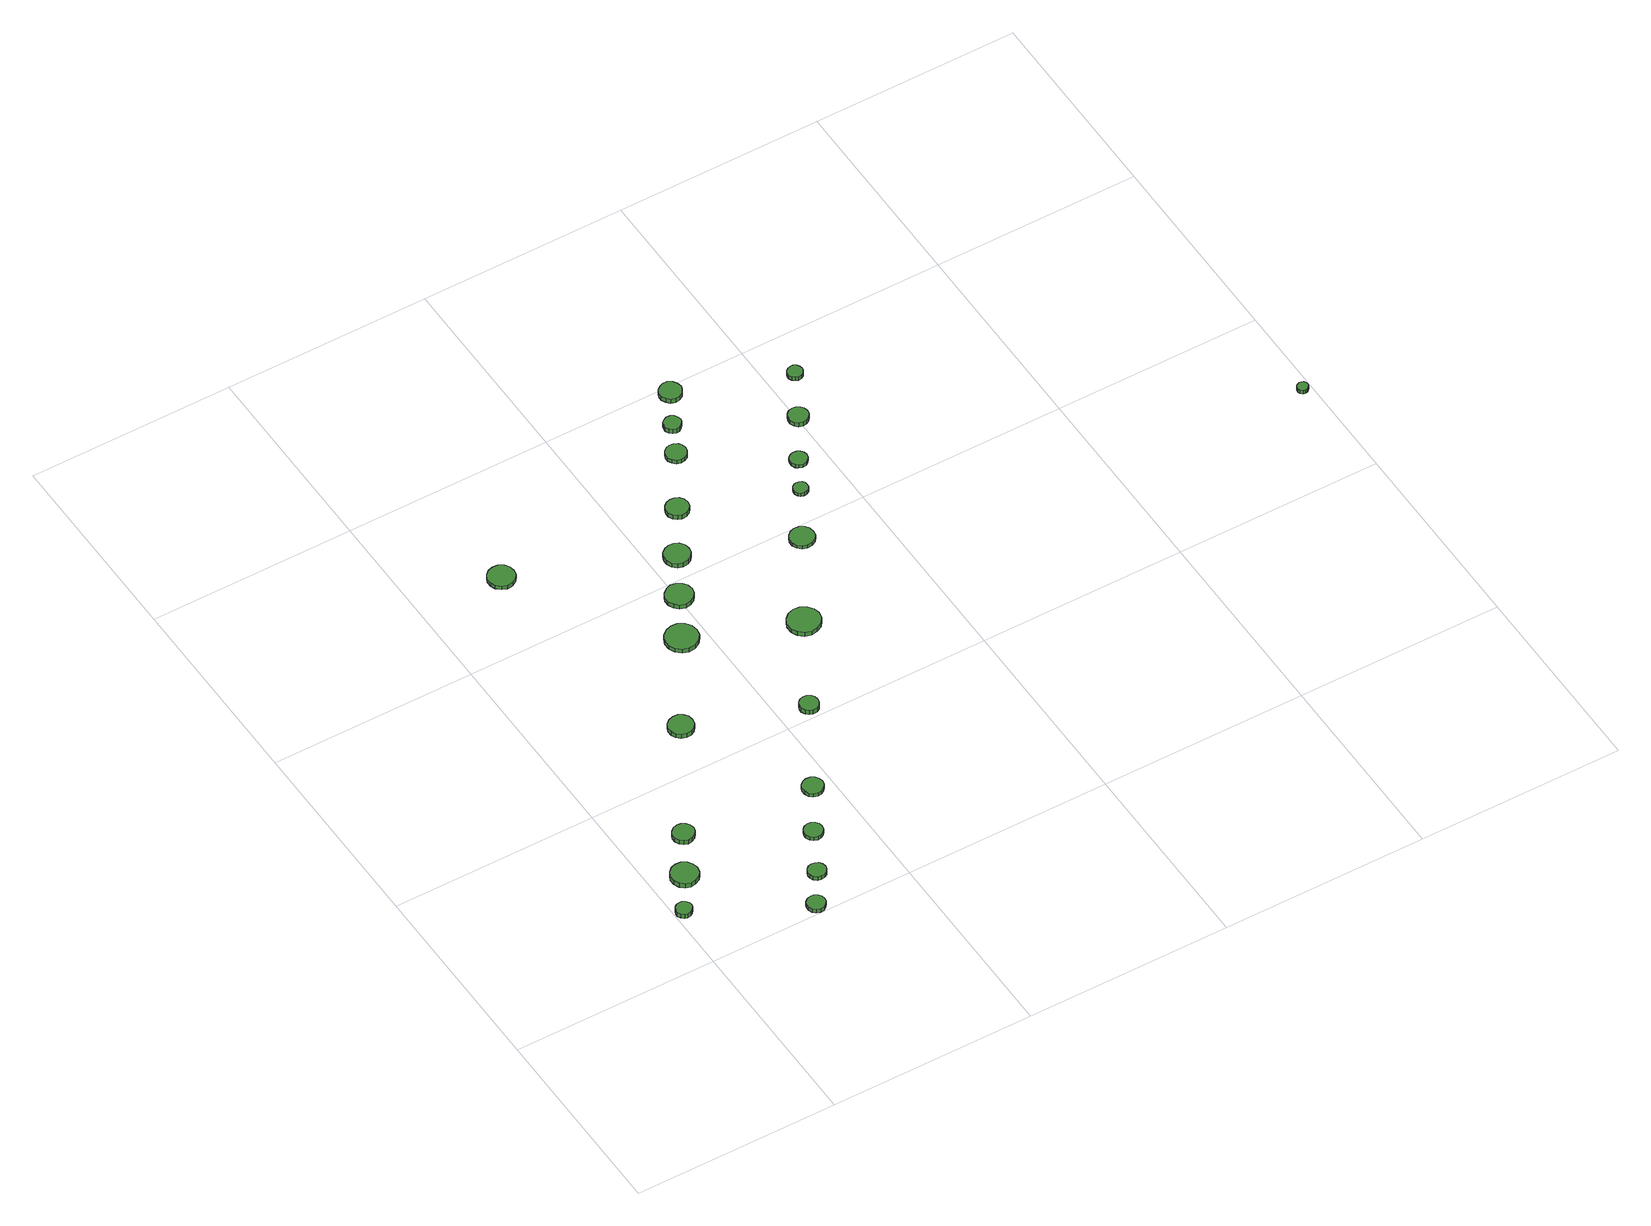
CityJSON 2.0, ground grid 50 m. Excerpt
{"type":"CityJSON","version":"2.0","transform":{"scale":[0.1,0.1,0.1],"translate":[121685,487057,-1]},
"CityObjects":{
"tree1":{"type":"SolitaryVegetationObject","attributes":{"function":"something"},"geometry":[{"type":"MultiSurface","lod":"1","boundaries":[[[0,1,2,3,4,5,6,7,8,9,10,11,12,13,14]],[[15,16,17,18,19,20,21,22,23,24,25,26,27,28,29]],[[0,29,28,1]],[[1,28,27,2]],[[2,27,26,3]],[[3,26,25,4]],[[4,25,24,5]],[[5,24,23,6]],[[6,23,22,7]],[[7,22,21,8]],[[8,21,20,9]],[[9,20,19,10]],[[10,19,18,11]],[[11,18,17,12]],[[12,17,16,13]],[[13,16,15,14]],[[14,15,29,0]]]}]},
"tree2":{"type":"SolitaryVegetationObject","attributes":{"function":"something"},"geometry":[{"type":"MultiSurface","lod":"1","boundaries":[[[30,31,32,33,34,35,36,37,38,39,40,41,42,43,44]],[[45,46,47,48,49,50,51,52,53,54,55,56,57,58,59]],[[30,59,58,31]],[[31,58,57,32]],[[32,57,56,33]],[[33,56,55,34]],[[34,55,54,35]],[[35,54,53,36]],[[36,53,52,37]],[[37,52,51,38]],[[38,51,50,39]],[[39,50,49,40]],[[40,49,48,41]],[[41,48,47,42]],[[42,47,46,43]],[[43,46,45,44]],[[44,45,59,30]]]}]},
"tree3":{"type":"SolitaryVegetationObject","attributes":{"function":"something"},"geometry":[{"type":"MultiSurface","lod":"1","boundaries":[[[60,61,62,63,64,65,66,67,68,69,70,71,72,73,74]],[[75,76,77,78,79,80,81,82,83,84,85,86,87,88,89]],[[60,89,88,61]],[[61,88,87,62]],[[62,87,86,63]],[[63,86,85,64]],[[64,85,84,65]],[[65,84,83,66]],[[66,83,82,67]],[[67,82,81,68]],[[68,81,80,69]],[[69,80,79,70]],[[70,79,78,71]],[[71,78,77,72]],[[72,77,76,73]],[[73,76,75,74]],[[74,75,89,60]]]}]},
"tree4":{"type":"SolitaryVegetationObject","attributes":{"function":"something"},"geometry":[{"type":"MultiSurface","lod":"1","boundaries":[[[90,91,92,93,94,95,96,97,98,99,100,101,102,103,104]],[[105,106,107,108,109,110,111,112,113,114,115,116,117,118,119]],[[90,119,118,91]],[[91,118,117,92]],[[92,117,116,93]],[[93,116,115,94]],[[94,115,114,95]],[[95,114,113,96]],[[96,113,112,97]],[[97,112,111,98]],[[98,111,110,99]],[[99,110,109,100]],[[100,109,108,101]],[[101,108,107,102]],[[102,107,106,103]],[[103,106,105,104]],[[104,105,119,90]]]}]},
"tree5":{"type":"SolitaryVegetationObject","attributes":{"function":"something"},"geometry":[{"type":"MultiSurface","lod":"1","boundaries":[[[120,121,122,123,124,125,126,127,128,129,130,131,132,133,134]],[[135,136,137,138,139,140,141,142,143,144,145,146,147,148,149]],[[120,149,148,121]],[[121,148,147,122]],[[122,147,146,123]],[[123,146,145,124]],[[124,145,144,125]],[[125,144,143,126]],[[126,143,142,127]],[[127,142,141,128]],[[128,141,140,129]],[[129,140,139,130]],[[130,139,138,131]],[[131,138,137,132]],[[132,137,136,133]],[[133,136,135,134]],[[134,135,149,120]]]}]},
"tree6":{"type":"SolitaryVegetationObject","attributes":{"function":"something"},"geometry":[{"type":"MultiSurface","lod":"1","boundaries":[[[150,151,152,153,154,155,156,157,158,159,160,161,162,163,164]],[[165,166,167,168,169,170,171,172,173,174,175,176,177,178,179]],[[150,179,178,151]],[[151,178,177,152]],[[152,177,176,153]],[[153,176,175,154]],[[154,175,174,155]],[[155,174,173,156]],[[156,173,172,157]],[[157,172,171,158]],[[158,171,170,159]],[[159,170,169,160]],[[160,169,168,161]],[[161,168,167,162]],[[162,167,166,163]],[[163,166,165,164]],[[164,165,179,150]]]}]},
"tree7":{"type":"SolitaryVegetationObject","attributes":{"function":"something"},"geometry":[{"type":"MultiSurface","lod":"1","boundaries":[[[180,181,182,183,184,185,186,187,188,189,190,191,192,193,194]],[[195,196,197,198,199,200,201,202,203,204,205,206,207,208,209]],[[180,209,208,181]],[[181,208,207,182]],[[182,207,206,183]],[[183,206,205,184]],[[184,205,204,185]],[[185,204,203,186]],[[186,203,202,187]],[[187,202,201,188]],[[188,201,200,189]],[[189,200,199,190]],[[190,199,198,191]],[[191,198,197,192]],[[192,197,196,193]],[[193,196,195,194]],[[194,195,209,180]]]}]},
"tree8":{"type":"SolitaryVegetationObject","attributes":{"function":"something"},"geometry":[{"type":"MultiSurface","lod":"1","boundaries":[[[210,211,212,213,214,215,216,217,218,219,220,221,222,223,224]],[[225,226,227,228,229,230,231,232,233,234,235,236,237,238,239]],[[210,239,238,211]],[[211,238,237,212]],[[212,237,236,213]],[[213,236,235,214]],[[214,235,234,215]],[[215,234,233,216]],[[216,233,232,217]],[[217,232,231,218]],[[218,231,230,219]],[[219,230,229,220]],[[220,229,228,221]],[[221,228,227,222]],[[222,227,226,223]],[[223,226,225,224]],[[224,225,239,210]]]}]},
"tree9":{"type":"SolitaryVegetationObject","attributes":{"function":"something"},"geometry":[{"type":"MultiSurface","lod":"1","boundaries":[[[240,241,242,243,244,245,246,247,248,249,250,251,252,253,254]],[[255,256,257,258,259,260,261,262,263,264,265,266,267,268,269]],[[240,269,268,241]],[[241,268,267,242]],[[242,267,266,243]],[[243,266,265,244]],[[244,265,264,245]],[[245,264,263,246]],[[246,263,262,247]],[[247,262,261,248]],[[248,261,260,249]],[[249,260,259,250]],[[250,259,258,251]],[[251,258,257,252]],[[252,257,256,253]],[[253,256,255,254]],[[254,255,269,240]]]}]},
"tree10":{"type":"SolitaryVegetationObject","attributes":{"function":"something"},"geometry":[{"type":"MultiSurface","lod":"1","boundaries":[[[270,271,272,273,274,275,276,277,278,279,280,281,282,283,284]],[[285,286,287,288,289,290,291,292,293,294,295,296,297,298,299]],[[270,299,298,271]],[[271,298,297,272]],[[272,297,296,273]],[[273,296,295,274]],[[274,295,294,275]],[[275,294,293,276]],[[276,293,292,277]],[[277,292,291,278]],[[278,291,290,279]],[[279,290,289,280]],[[280,289,288,281]],[[281,288,287,282]],[[282,287,286,283]],[[283,286,285,284]],[[284,285,299,270]]]}]},
"tree11":{"type":"SolitaryVegetationObject","attributes":{"function":"something"},"geometry":[{"type":"MultiSurface","lod":"1","boundaries":[[[300,301,302,303,304,305,306,307,308,309,310,311,312,313,314]],[[315,316,317,318,319,320,321,322,323,324,325,326,327,328,329]],[[300,329,328,301]],[[301,328,327,302]],[[302,327,326,303]],[[303,326,325,304]],[[304,325,324,305]],[[305,324,323,306]],[[306,323,322,307]],[[307,322,321,308]],[[308,321,320,309]],[[309,320,319,310]],[[310,319,318,311]],[[311,318,317,312]],[[312,317,316,313]],[[313,316,315,314]],[[314,315,329,300]]]}]},
"tree12":{"type":"SolitaryVegetationObject","attributes":{"function":"something"},"geometry":[{"type":"MultiSurface","lod":"1","boundaries":[[[330,331,332,333,334,335,336,337,338,339,340,341,342,343,344]],[[345,346,347,348,349,350,351,352,353,354,355,356,357,358,359]],[[330,359,358,331]],[[331,358,357,332]],[[332,357,356,333]],[[333,356,355,334]],[[334,355,354,335]],[[335,354,353,336]],[[336,353,352,337]],[[337,352,351,338]],[[338,351,350,339]],[[339,350,349,340]],[[340,349,348,341]],[[341,348,347,342]],[[342,347,346,343]],[[343,346,345,344]],[[344,345,359,330]]]}]},
"tree13":{"type":"SolitaryVegetationObject","attributes":{"function":"something"},"geometry":[{"type":"MultiSurface","lod":"1","boundaries":[[[360,361,362,363,364,365,366,367,368,369,370,371,372,373,374]],[[375,376,377,378,379,380,381,382,383,384,385,386,387,388,389]],[[360,389,388,361]],[[361,388,387,362]],[[362,387,386,363]],[[363,386,385,364]],[[364,385,384,365]],[[365,384,383,366]],[[366,383,382,367]],[[367,382,381,368]],[[368,381,380,369]],[[369,380,379,370]],[[370,379,378,371]],[[371,378,377,372]],[[372,377,376,373]],[[373,376,375,374]],[[374,375,389,360]]]}]},
"tree14":{"type":"SolitaryVegetationObject","attributes":{"function":"something"},"geometry":[{"type":"MultiSurface","lod":"1","boundaries":[[[390,391,392,393,394,395,396,397,398,399,400,401,402,403,404]],[[405,406,407,408,409,410,411,412,413,414,415,416,417,418,419]],[[390,419,418,391]],[[391,418,417,392]],[[392,417,416,393]],[[393,416,415,394]],[[394,415,414,395]],[[395,414,413,396]],[[396,413,412,397]],[[397,412,411,398]],[[398,411,410,399]],[[399,410,409,400]],[[400,409,408,401]],[[401,408,407,402]],[[402,407,406,403]],[[403,406,405,404]],[[404,405,419,390]]]}]},
"tree15":{"type":"SolitaryVegetationObject","attributes":{"function":"something"},"geometry":[{"type":"MultiSurface","lod":"1","boundaries":[[[420,421,422,423,424,425,426,427,428,429,430,431,432,433,434]],[[435,436,437,438,439,440,441,442,443,444,445,446,447,448,449]],[[420,449,448,421]],[[421,448,447,422]],[[422,447,446,423]],[[423,446,445,424]],[[424,445,444,425]],[[425,444,443,426]],[[426,443,442,427]],[[427,442,441,428]],[[428,441,440,429]],[[429,440,439,430]],[[430,439,438,431]],[[431,438,437,432]],[[432,437,436,433]],[[433,436,435,434]],[[434,435,449,420]]]}]},
"tree16":{"type":"SolitaryVegetationObject","attributes":{"function":"something"},"geometry":[{"type":"MultiSurface","lod":"1","boundaries":[[[450,451,452,453,454,455,456,457,458,459,460,461,462,463,464]],[[465,466,467,468,469,470,471,472,473,474,475,476,477,478,479]],[[450,479,478,451]],[[451,478,477,452]],[[452,477,476,453]],[[453,476,475,454]],[[454,475,474,455]],[[455,474,473,456]],[[456,473,472,457]],[[457,472,471,458]],[[458,471,470,459]],[[459,470,469,460]],[[460,469,468,461]],[[461,468,467,462]],[[462,467,466,463]],[[463,466,465,464]],[[464,465,479,450]]]}]},
"tree17":{"type":"SolitaryVegetationObject","attributes":{"function":"something"},"geometry":[{"type":"MultiSurface","lod":"1","boundaries":[[[480,481,482,483,484,485,486,487,488,489,490,491,492,493,494]],[[495,496,497,498,499,500,501,502,503,504,505,506,507,508,509]],[[480,509,508,481]],[[481,508,507,482]],[[482,507,506,483]],[[483,506,505,484]],[[484,505,504,485]],[[485,504,503,486]],[[486,503,502,487]],[[487,502,501,488]],[[488,501,500,489]],[[489,500,499,490]],[[490,499,498,491]],[[491,498,497,492]],[[492,497,496,493]],[[493,496,495,494]],[[494,495,509,480]]]}]},
"tree18":{"type":"SolitaryVegetationObject","attributes":{"function":"something"},"geometry":[{"type":"MultiSurface","lod":"1","boundaries":[[[510,511,512,513,514,515,516,517,518,519,520,521,522,523,524]],[[525,526,527,528,529,530,531,532,533,534,535,536,537,538,539]],[[510,539,538,511]],[[511,538,537,512]],[[512,537,536,513]],[[513,536,535,514]],[[514,535,534,515]],[[515,534,533,516]],[[516,533,532,517]],[[517,532,531,518]],[[518,531,530,519]],[[519,530,529,520]],[[520,529,528,521]],[[521,528,527,522]],[[522,527,526,523]],[[523,526,525,524]],[[524,525,539,510]]]}]},
"tree19":{"type":"SolitaryVegetationObject","attributes":{"function":"something"},"geometry":[{"type":"MultiSurface","lod":"1","boundaries":[[[540,541,542,543,544,545,546,547,548,549,550,551,552,553,554]],[[555,556,557,558,559,560,561,562,563,564,565,566,567,568,569]],[[540,569,568,541]],[[541,568,567,542]],[[542,567,566,543]],[[543,566,565,544]],[[544,565,564,545]],[[545,564,563,546]],[[546,563,562,547]],[[547,562,561,548]],[[548,561,560,549]],[[549,560,559,550]],[[550,559,558,551]],[[551,558,557,552]],[[552,557,556,553]],[[553,556,555,554]],[[554,555,569,540]]]}]},
"tree20":{"type":"SolitaryVegetationObject","attributes":{"function":"something"},"geometry":[{"type":"MultiSurface","lod":"1","boundaries":[[[570,571,572,573,574,575,576,577,578,579,580,581,582,583,584]],[[585,586,587,588,589,590,591,592,593,594,595,596,597,598,599]],[[570,599,598,571]],[[571,598,597,572]],[[572,597,596,573]],[[573,596,595,574]],[[574,595,594,575]],[[575,594,593,576]],[[576,593,592,577]],[[577,592,591,578]],[[578,591,590,579]],[[579,590,589,580]],[[580,589,588,581]],[[581,588,587,582]],[[582,587,586,583]],[[583,586,585,584]],[[584,585,599,570]]]}]},
"tree21":{"type":"SolitaryVegetationObject","attributes":{"function":"something"},"geometry":[{"type":"MultiSurface","lod":"1","boundaries":[[[600,601,602,603,604,605,606,607,608,609,610,611,612,613,614]],[[615,616,617,618,619,620,621,622,623,624,625,626,627,628,629]],[[600,629,628,601]],[[601,628,627,602]],[[602,627,626,603]],[[603,626,625,604]],[[604,625,624,605]],[[605,624,623,606]],[[606,623,622,607]],[[607,622,621,608]],[[608,621,620,609]],[[609,620,619,610]],[[610,619,618,611]],[[611,618,617,612]],[[612,617,616,613]],[[613,616,615,614]],[[614,615,629,600]]]}]},
"tree22":{"type":"SolitaryVegetationObject","attributes":{"function":"something"},"geometry":[{"type":"MultiSurface","lod":"1","boundaries":[[[630,631,632,633,634,635,636,637,638,639,640,641,642,643,644]],[[645,646,647,648,649,650,651,652,653,654,655,656,657,658,659]],[[630,659,658,631]],[[631,658,657,632]],[[632,657,656,633]],[[633,656,655,634]],[[634,655,654,635]],[[635,654,653,636]],[[636,653,652,637]],[[637,652,651,638]],[[638,651,650,639]],[[639,650,649,640]],[[640,649,648,641]],[[641,648,647,642]],[[642,647,646,643]],[[643,646,645,644]],[[644,645,659,630]]]}]},
"tree23":{"type":"SolitaryVegetationObject","attributes":{"function":"something"},"geometry":[{"type":"MultiSurface","lod":"1","boundaries":[[[660,661,662,663,664,665,666,667,668,669,670,671,672,673,674]],[[675,676,677,678,679,680,681,682,683,684,685,686,687,688,689]],[[660,689,688,661]],[[661,688,687,662]],[[662,687,686,663]],[[663,686,685,664]],[[664,685,684,665]],[[665,684,683,666]],[[666,683,682,667]],[[667,682,681,668]],[[668,681,680,669]],[[669,680,679,670]],[[670,679,678,671]],[[671,678,677,672]],[[672,677,676,673]],[[673,676,675,674]],[[674,675,689,660]]]}]},
"tree24":{"type":"SolitaryVegetationObject","attributes":{"function":"something"},"geometry":[{"type":"MultiSurface","lod":"1","boundaries":[[[690,691,692,693,694,695,696,697,698,699,700,701,702,703,704]],[[705,706,707,708,709,710,711,712,713,714,715,716,717,718,719]],[[690,719,718,691]],[[691,718,717,692]],[[692,717,716,693]],[[693,716,715,694]],[[694,715,714,695]],[[695,714,713,696]],[[696,713,712,697]],[[697,712,711,698]],[[698,711,710,699]],[[699,710,709,700]],[[700,709,708,701]],[[701,708,707,702]],[[702,707,706,703]],[[703,706,705,704]],[[704,705,719,690]]]}]}
},
"vertices":[
[42,156,20],[40,164,20],[35,171,20],[28,175,20],[20,175,20],[13,173,20],[7,168,20],[3,160,20],[3,152,20],[7,145,20],[13,139,20],[20,137,20],[28,138,20],[35,142,20],[40,148,20],[40,148,7],[35,142,7],[28,138,7],[20,137,7],[13,139,7],[7,145,7],[3,152,7],[3,160,7],[7,168,7],[13,173,7],[20,175,7],[28,175,7],[35,171,7],[40,164,7],[42,156,7],
[111,245,19],[108,258,19],[100,269,19],[88,276,19],[75,277,19],[62,273,19],[52,264,19],[46,252,19],[46,238,19],[52,225,19],[62,216,19],[75,212,19],[88,214,19],[100,220,19],[108,231,19],[108,231,6],[100,220,6],[88,214,6],[75,212,6],[62,216,6],[52,225,6],[46,238,6],[46,252,6],[52,264,6],[62,273,6],[75,277,6],[88,276,6],[100,269,6],[108,258,6],[111,245,6],
[166,349,19],[164,359,19],[157,368,19],[148,373,19],[138,374,19],[127,371,19],[120,364,19],[115,354,19],[115,344,19],[120,334,19],[127,327,19],[138,323,19],[148,325,19],[157,330,19],[164,339,19],[164,339,6],[157,330,6],[148,325,6],[138,323,6],[127,327,6],[120,334,6],[115,344,6],[115,354,6],[120,364,6],[127,371,6],[138,374,6],[148,373,6],[157,368,6],[164,359,6],[166,349,6],
[299,23,16],[297,32,16],[292,39,16],[284,44,16],[275,45,16],[266,42,16],[259,36,16],[256,28,16],[256,19,16],[259,10,16],[266,4,16],[275,1,16],[284,2,16],[292,7,16],[297,14,16],[297,14,5],[292,7,5],[284,2,5],[275,1,5],[266,4,5],[259,10,5],[256,19,5],[256,28,5],[259,36,5],[266,42,5],[275,45,5],[284,44,5],[292,39,5],[297,32,5],[299,23,5],
[351,104,16],[349,113,16],[344,120,16],[336,124,16],[327,125,16],[319,123,16],[312,117,16],[308,108,16],[308,100,16],[312,91,16],[319,85,16],[327,83,16],[336,84,16],[344,88,16],[349,95,16],[349,95,5],[344,88,5],[336,84,5],[327,83,5],[319,85,5],[312,91,5],[308,100,5],[308,108,5],[312,117,5],[319,123,5],[327,125,5],[336,124,5],[344,120,5],[349,113,5],[351,104,5],
[408,209,15],[406,219,15],[400,226,15],[392,231,15],[383,232,15],[374,229,15],[367,223,15],[363,214,15],[363,205,15],[367,196,15],[374,190,15],[383,187,15],[392,188,15],[400,192,15],[406,200,15],[406,200,5],[400,192,5],[392,188,5],[383,187,5],[374,190,5],[367,196,5],[363,205,5],[363,214,5],[367,223,5],[374,229,5],[383,232,5],[392,231,5],[400,226,5],[406,219,5],[408,209,5],
[331,620,22],[329,633,22],[321,643,22],[311,649,22],[298,650,22],[286,646,22],[277,638,22],[272,627,22],[272,614,22],[277,603,22],[286,595,22],[298,591,22],[311,592,22],[321,598,22],[329,608,22],[329,608,10],[321,598,10],[311,592,10],[298,591,10],[286,595,10],[277,603,10],[272,614,10],[272,627,10],[277,638,10],[286,646,10],[298,650,10],[311,649,10],[321,643,10],[329,633,10],[331,620,10],
[479,322,15],[476,333,15],[470,341,15],[461,346,15],[451,347,15],[441,344,15],[433,337,15],[429,328,15],[429,317,15],[433,307,15],[441,300,15],[451,297,15],[461,298,15],[470,304,15],[476,312,15],[476,312,5],[470,304,5],[461,298,5],[451,297,5],[441,300,5],[433,307,5],[429,317,5],[429,328,5],[433,337,5],[441,344,5],[451,347,5],[461,346,5],[470,341,5],[476,333,5],[479,322,5],
[237,1206,15],[235,1219,15],[227,1230,15],[215,1237,15],[202,1238,15],[189,1234,15],[179,1225,15],[174,1213,15],[174,1200,15],[179,1188,15],[189,1179,15],[202,1174,15],[215,1176,15],[227,1183,15],[235,1193,15],[235,1193,5],[227,1183,5],[215,1176,5],[202,1174,5],[189,1179,5],[179,1188,5],[174,1200,5],[174,1213,5],[179,1225,5],[189,1234,5],[202,1238,5],[215,1237,5],[227,1230,5],[235,1219,5],[237,1206,5],
[478,841,24],[475,857,24],[465,870,24],[451,878,24],[435,879,24],[420,874,24],[408,864,24],[401,849,24],[401,833,24],[408,818,24],[420,807,24],[435,802,24],[451,804,24],[465,812,24],[475,825,24],[475,825,12],[465,812,12],[451,804,12],[435,802,12],[420,807,12],[408,818,12],[401,833,12],[401,849,12],[408,864,12],[420,874,12],[435,879,12],[451,878,12],[465,870,12],[475,857,12],[478,841,12],
[593,527,24],[591,537,24],[586,544,24],[578,549,24],[568,550,24],[559,547,24],[552,541,24],[548,532,24],[548,523,24],[552,514,24],[559,508,24],[568,505,24],[578,506,24],[586,510,24],[591,518,24],[591,518,11],[586,510,11],[578,506,11],[568,505,11],[559,508,11],[552,514,11],[548,523,11],[548,532,11],[552,541,11],[559,547,11],[568,550,11],[578,549,11],[586,544,11],[591,537,11],[593,527,11],
[536,954,19],[533,967,19],[525,978,19],[513,985,19],[500,987,19],[487,982,19],[477,973,19],[471,961,19],[471,947,19],[477,935,19],[487,925,19],[500,921,19],[513,923,19],[525,930,19],[533,941,19],[533,941,7],[525,930,7],[513,923,7],[500,921,7],[487,925,7],[477,935,7],[471,947,7],[471,961,7],[477,973,7],[487,982,7],[500,987,7],[513,985,7],[525,978,7],[533,967,7],[536,954,7],
[594,1060,17],[592,1073,17],[584,1084,17],[573,1090,17],[560,1091,17],[548,1087,17],[538,1079,17],[533,1067,17],[533,1054,17],[538,1042,17],[548,1033,17],[560,1029,17],[573,1031,17],[584,1037,17],[592,1048,17],[592,1048,5],[584,1037,5],[573,1031,5],[560,1029,5],[548,1033,5],[538,1042,5],[533,1054,5],[533,1067,5],[538,1079,5],[548,1087,5],[560,1091,5],[573,1090,5],[584,1084,5],[592,1073,5],[594,1060,5],
[730,744,24],[727,759,24],[717,772,24],[703,780,24],[687,782,24],[672,777,24],[660,766,24],[653,752,24],[653,735,24],[660,721,24],[672,710,24],[687,705,24],[703,707,24],[717,715,24],[727,728,24],[727,728,12],[717,715,12],[703,707,12],[687,705,12],[672,710,12],[660,721,12],[653,735,12],[653,752,12],[660,766,12],[672,777,12],[687,782,12],[703,780,12],[717,772,12],[727,759,12],[730,744,12],
[663,1178,18],[661,1189,18],[654,1198,18],[644,1203,18],[633,1204,18],[623,1201,18],[615,1194,18],[610,1183,18],[610,1172,18],[615,1162,18],[623,1155,18],[633,1151,18],[644,1152,18],[654,1158,18],[661,1167,18],[661,1167,5],[654,1158,5],[644,1152,5],[633,1151,5],[623,1155,5],[615,1162,5],[610,1172,5],[610,1183,5],[615,1194,5],[623,1201,5],[633,1204,5],[644,1203,5],[654,1198,5],[661,1189,5],[663,1178,5],
[851,963,15],[849,975,15],[842,985,15],[831,991,15],[819,992,15],[807,988,15],[798,980,15],[793,969,15],[793,957,15],[798,946,15],[807,938,15],[819,934,15],[831,935,15],[842,941,15],[849,951,15],[849,951,6],[842,941,6],[831,935,6],[819,934,6],[807,938,6],[798,946,6],[793,957,6],[793,969,6],[798,980,6],[807,988,6],[819,992,6],[831,991,6],[842,985,6],[849,975,6],[851,963,6],
[745,1319,16],[743,1329,16],[737,1337,16],[728,1342,16],[718,1343,16],[708,1340,16],[700,1333,16],[696,1324,16],[696,1313,16],[700,1304,16],[708,1297,16],[718,1294,16],[728,1295,16],[737,1300,16],[743,1309,16],[743,1309,5],[737,1300,5],[728,1295,5],[718,1294,5],[708,1297,5],[700,1304,5],[696,1313,5],[696,1324,5],[700,1333,5],[708,1340,5],[718,1343,5],[728,1342,5],[737,1337,5],[743,1329,5],[745,1319,5],
[779,1395,18],[777,1404,18],[772,1411,18],[765,1415,18],[756,1416,18],[748,1413,18],[741,1407,18],[738,1399,18],[738,1391,18],[741,1383,18],[748,1377,18],[756,1374,18],[765,1375,18],[772,1380,18],[777,1387,18],[777,1387,5],[772,1380,5],[765,1375,5],[756,1374,5],[748,1377,5],[741,1383,5],[738,1391,5],[738,1399,5],[741,1407,5],[748,1413,5],[756,1416,5],[765,1415,5],[772,1411,5],[777,1404,5],[779,1395,5],
[912,1087,16],[911,1094,16],[907,1100,16],[900,1103,16],[893,1104,16],[886,1102,16],[881,1097,16],[878,1091,16],[878,1084,16],[881,1077,16],[886,1072,16],[893,1070,16],[900,1071,16],[907,1074,16],[911,1080,16],[911,1080,6],[907,1074,6],[900,1071,6],[893,1070,6],[886,1072,6],[881,1077,6],[878,1084,6],[878,1091,6],[881,1097,6],[886,1102,6],[893,1104,6],[900,1103,6],[907,1100,6],[911,1094,6],[912,1087,6],
[832,1479,17],[829,1490,17],[823,1499,17],[813,1505,17],[802,1506,17],[792,1502,17],[784,1495,17],[779,1485,17],[779,1474,17],[784,1464,17],[792,1456,17],[802,1453,17],[813,1454,17],[823,1460,17],[829,1469,17],[829,1469,5],[823,1460,5],[813,1454,5],[802,1453,5],[792,1456,5],[784,1464,5],[779,1474,5],[779,1485,5],[784,1495,5],[792,1502,5],[802,1506,5],[813,1505,5],[823,1499,5],[829,1490,5],[832,1479,5],
[958,1164,16],[956,1172,16],[951,1179,16],[944,1183,16],[935,1184,16],[927,1182,16],[920,1176,16],[917,1168,16],[917,1159,16],[920,1151,16],[927,1146,16],[935,1143,16],[944,1144,16],[951,1148,16],[956,1155,16],[956,1155,6],[951,1148,6],[944,1144,6],[935,1143,6],[927,1146,6],[920,1151,6],[917,1159,6],[917,1168,6],[920,1176,6],[927,1182,6],[935,1184,6],[944,1183,6],[951,1179,6],[956,1172,6],[958,1164,6],
[1027,1272,17],[1025,1282,17],[1019,1290,17],[1011,1295,17],[1001,1296,17],[991,1293,17],[984,1286,17],[980,1277,17],[980,1267,17],[984,1258,17],[991,1251,17],[1001,1248,17],[1011,1249,17],[1019,1254,17],[1025,1262,17],[1025,1262,5],[1019,1254,5],[1011,1249,5],[1001,1248,5],[991,1251,5],[984,1258,5],[980,1267,5],[980,1277,5],[984,1286,5],[991,1293,5],[1001,1296,5],[1011,1295,5],[1019,1290,5],[1025,1282,5],[1027,1272,5],
[1084,1386,16],[1082,1394,16],[1078,1400,16],[1072,1404,16],[1064,1404,16],[1057,1402,16],[1051,1397,16],[1048,1390,16],[1048,1383,16],[1051,1376,16],[1057,1371,16],[1064,1368,16],[1072,1369,16],[1078,1373,16],[1082,1379,16],[1082,1379,5],[1078,1373,5],[1072,1369,5],[1064,1368,5],[1057,1371,5],[1051,1376,5],[1048,1383,5],[1048,1390,5],[1051,1397,5],[1057,1402,5],[1064,1404,5],[1072,1404,5],[1078,1400,5],[1082,1394,5],[1084,1386,5],
[1985,758,31],[1984,763,31],[1981,768,31],[1976,770,31],[1971,771,31],[1966,769,31],[1962,766,31],[1960,761,31],[1960,756,31],[1962,751,31],[1966,747,31],[1971,746,31],[1976,746,31],[1981,749,31],[1984,753,31],[1984,753,19],[1981,749,19],[1976,746,19],[1971,746,19],[1966,747,19],[1962,751,19],[1960,756,19],[1960,761,19],[1962,766,19],[1966,769,19],[1971,771,19],[1976,770,19],[1981,768,19],[1984,763,19],[1985,758,19]
]}
